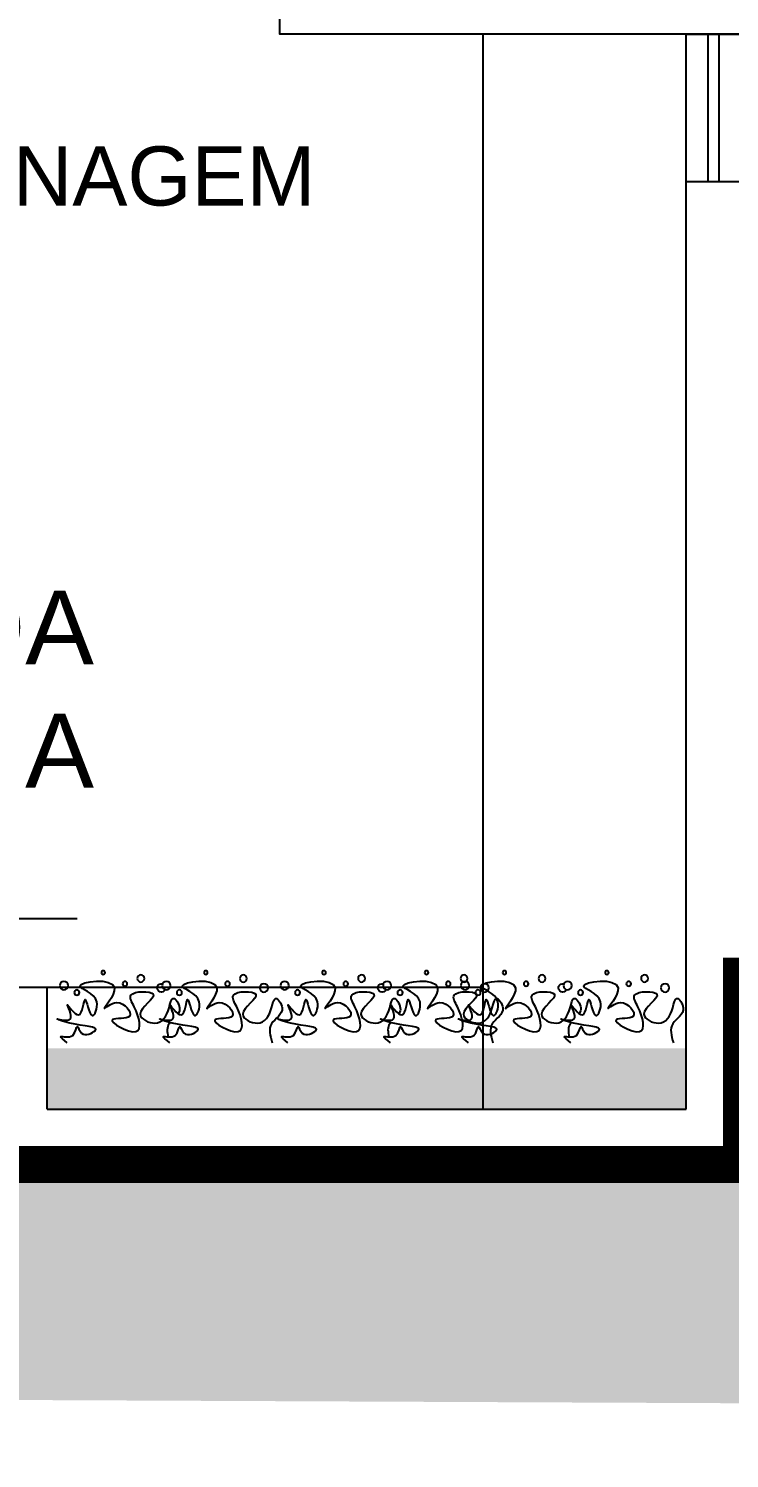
# Model space of a CAD drawing. Header units: metres. Extents: x 2304 to 3408, y 318 to 588.
# Drawn here: x 2621.047 to 2622.945, y 346.657 to 350.527 of the extents above; entities that cross this region are included whole.
import ezdxf
from ezdxf import colors
from ezdxf.entities.mleader import LeaderData, LeaderLine
from ezdxf.math import Vec2, Vec3

# ---------------------------------------------------------------- set-up
doc = ezdxf.new("R2010")
doc.units = ezdxf.units.M
doc.header["$LTSCALE"] = 5.5
doc.header["$MEASUREMENT"] = 0
for name, color, linetype in [('COTA DE NÍVEL', 7, 'Continuous'), ('PENA 0.15', 7, 'Continuous'), ('PENA 01', 1, 'Continuous'), ('PENA 02', 2, 'Continuous'), ('PENA 03', 3, 'Continuous'), ('PENA 06', 6, 'Continuous'), ('TXT ESPECIFICAÇÕES', 7, 'Continuous'), ('VEG_PLANTAS', 94, 'Continuous')]:
    doc.layers.add(name, color=color, linetype=linetype)
doc.layers.add('HACH', color=251, linetype='Continuous', lineweight=5)
doc.layers.add('texto', color=3, linetype='Continuous', lineweight=25)
doc.styles.add('GRAF', font='GRAF.SHX')
doc.styles.add('Luana', font='arial.ttf')
doc.styles.get("Standard").update_dxf_attribs({"font": 'arial.ttf'})

# ---------------------------------------------------------------- blocks, each defined once
blk = doc.blocks.new('NIV02')
h = blk.add_hatch(color=256)
h.paths.add_polyline_path([(-43.088, -49.029, 0.414214), (-44.592, -50.534), (-43.088, -50.534)])
h.paths.add_polyline_path([(-43.088, -52.038, 0.414214), (-41.584, -50.534), (-43.088, -50.534)])
for p, q in [((-43.088, -47.382), (-43.088, -55.579)), ((-46.274, -50.534), (-28.68, -50.534))]:
    blk.add_line(p, q)
blk.add_lwpolyline([(-42.36, -54.318), (-43.088, -55.579), (-43.816, -54.318)])
blk.add_circle((-43.088, -50.534), 1.504)
at = {"style": 'GRAF'}
blk.add_attdef('ELEV', (-40.663, -49.963), '', height=1.261, dxfattribs=at)
blk = doc.blocks.new('cacho6')
for centre, radius in [((-0.1593, 0.3097), 0.0082), ((0.2938, 0.3097), 0.0082), ((-0.4162, 0.2422), 0.0184), ((-0.3254, 0.2837), 0.0156), ((-0.2553, 0.2604), 0.0104), ((0.0146, 0.2526), 0.0183), ((0.1277, 0.2837), 0.0156), ((0.1978, 0.2604), 0.0104), ((0.4677, 0.2526), 0.0183), ((-0.0425, 0.2215), 0.0116), ((0.4106, 0.2215), 0.0116)]:
    blk.add_circle(centre, radius)
blk.add_arc((0.0369, 0.2422), 0.0184, 202.99722, 106.97674)
for points, knots in [([(0, 0), (0.0169, 0.013), (0.0488, 0.039), (-0.0349, 0.0094), (-0.0423, 0.0945), (-0.0623, 0.0179), (-0.1764, 0.0733), (-0.0405, 0.071), (0.0784, 0.1168), (-0.0489, 0.0778), (0.0272, 0.2141), (-0.0668, 0.0681), (-0.0757, 0.2554), (-0.1038, 0.0707), (-0.161, 0.2146), (0.0422, 0.2567), (-0.2971, 0.3037), (-0.1255, 0.1125), (-0.2283, 0.2099), (-0.3213, 0.0939), (-0.1295, 0.122), (-0.3502, -0.0046), (-0.3104, 0.1421), (-0.2527, 0.2297), (-0.4529, 0.2303), (-0.2719, 0.128), (-0.4056, 0.0645), (-0.4479, 0.1295), (-0.4633, 0.2184), (-0.522, 0.1325), (-0.4278, 0.091), (-0.4436, 0.0307), (-0.4531, 0)], [0.011965, 0.011965, 0.011965, 0.011965, 0.082609, 0.169559, 0.243044, 0.299408, 0.400394, 0.594709, 0.690458, 0.785628, 0.89158, 1.001823, 1.123848, 1.25156, 1.356811, 1.528141, 1.7837, 1.951889, 2.05249, 2.190104, 2.318207, 2.51551, 2.701394, 2.792269, 2.948062, 3.123129, 3.249217, 3.402204, 3.477691, 3.56163, 3.701911, 3.843182, 3.843182, 3.843182, 3.843182]), ([(0.4531, 0), (0.47, 0.013), (0.5019, 0.039), (0.4182, 0.0094), (0.4108, 0.0945), (0.3908, 0.0179), (0.2767, 0.0733), (0.4126, 0.071), (0.5315, 0.1168), (0.4042, 0.0778), (0.4803, 0.2141), (0.3863, 0.0681), (0.3774, 0.2554), (0.3493, 0.0707), (0.2921, 0.2146), (0.4953, 0.2567), (0.156, 0.3037), (0.3276, 0.1125), (0.2248, 0.2099), (0.1318, 0.0939), (0.3236, 0.122), (0.1029, -0.0046), (0.1426, 0.1421), (0.2004, 0.2297), (0.0001, 0.2303), (0.1812, 0.128), (0.0475, 0.0645), (0.0052, 0.1295), (-0.0102, 0.2184), (-0.0503, 0.1598), (-0.0418, 0.1356), (-0.0368, 0.128)], [0.011965, 0.011965, 0.011965, 0.011965, 0.082609, 0.169559, 0.243044, 0.299408, 0.400394, 0.594709, 0.690458, 0.785628, 0.89158, 1.001823, 1.123848, 1.25156, 1.356811, 1.528141, 1.7837, 1.951889, 2.05249, 2.190104, 2.318207, 2.51551, 2.701394, 2.792269, 2.948062, 3.123129, 3.249217, 3.402204, 3.477691, 3.56163, 3.606746, 3.606746, 3.606746, 3.606746]), ([(-0.0006, 0.0894), (0.0007, 0.0877), (0.0135, 0.0697), (0.0122, 0.0472), (0.0072, 0.0258)], [3.6908032, 3.6908032, 3.6908032, 3.6908032, 3.701911, 3.8032539, 3.8032539, 3.8032539, 3.8032539])]:
    blk.add_open_spline(points, degree=3, knots=knots)

msp = doc.modelspace()

# ---------------------------------------------------------------- hatches: boundary and pattern name
at = {"layer": 'HACH'}
h = msp.add_hatch(dxfattribs=at)
h.set_pattern_fill('DOTS,_O', color=43, scale=0.25, angle=90)
h.set_pattern_definition([(90, (2621.097356, 347.601908), (-0.015625, 0.0078125), [0, -0.015625])])
h.paths.add_polyline_path([(2622.2774, 347.7669), (2621.0974, 347.7669), (2621.0974, 347.6019), (2622.2774, 347.6019)])
h.paths.add_polyline_path([(2622.8274, 347.7669), (2622.2774, 347.7669), (2622.2774, 347.6019), (2622.8274, 347.6019)])
at = {"layer": 'PENA 01', "ltscale": 1.5}
h = msp.add_hatch(dxfattribs=at)
h.set_pattern_fill('EARTH', color=256, scale=0.75, angle=45, style=0, double=1)
h.set_pattern_definition([(45, (2571.2172, 331.6348), (3e-17, 0.26516504), [0.1875, -0.1875]), (45, (2571.16747, 331.68452), (3e-17, 0.26516504), [0.1875, -0.1875]), (45, (2571.11775, 331.73424), (3e-17, 0.26516504), [0.1875, -0.1875]), (135, (2571.11775, 331.76739), (-0.26516504, 6e-17), [0.1875, -0.1875]), (135, (2571.16747, 331.8171), (-0.26516504, 6e-17), [0.1875, -0.1875]), (135, (2571.2172, 331.86682), (-0.26516504, 6e-17), [0.1875, -0.1875])])
h.paths.add_polyline_path([(2644.5242, 347.7619), (2632.3505, 347.7619), (2632.3505, 347.9219), (2630.8224, 347.9219), (2630.8224, 347.9619), (2622.9774, 347.9619), (2622.9774, 347.4519), (2620.9474, 347.4519), (2620.9474, 347.6519), (2620.1224, 347.6519), (2620.1224, 347.6119), (2620.0824, 347.6119), (2620.0824, 347.2519), (2619.3624, 347.2519), (2619.3624, 347.6119), (2619.3224, 347.6119), (2618.3577, 347.6519), (2618.3577, 346.8267), (2656.218, 346.6567), (2656.218, 347.3119), (2652.8193, 347.3119), (2652.8193, 347.418)])

# ---------------------------------------------------------------- linework, layer by layer
at = {"layer": 'PENA 0.15'}
msp.add_line((2622.2774, 350.5119), (2622.2774, 347.6019), dxfattribs=at)
at = {"layer": 'PENA 01'}
msp.add_line((2621.0974, 347.9319), (2622.2774, 347.9319), dxfattribs=at)
at = {"layer": 'PENA 02'}
msp.add_line((2622.8274, 350.1119), (2622.8274, 350.5119), dxfattribs=at)
at = {"layer": 'PENA 02', "const_width": 0.1}
msp.add_lwpolyline([(2656.218, 347.3119), (2652.8193, 347.3119), (2652.8193, 347.418), (2644.5242, 347.7619), (2632.3505, 347.7619), (2632.3505, 347.9219), (2630.8224, 347.9219), (2630.8224, 347.9619), (2622.9774, 347.9619), (2622.9774, 347.4519), (2620.9474, 347.4519), (2620.9474, 347.6519), (2620.1224, 347.6519), (2620.1224, 347.6119), (2620.0824, 347.6119), (2620.0824, 347.2519), (2619.3624, 347.2519), (2619.3624, 347.6119), (2619.3224, 347.6119), (2619.3224, 347.6519), (2618.3577, 347.6519)], dxfattribs=at)
at = {"layer": 'PENA 03'}
for p, q in [((2622.8874, 350.1119), (2622.8874, 350.5119)), ((2622.9174, 350.1119), (2622.9174, 350.5119))]:
    msp.add_line(p, q, dxfattribs=at)
at = {"layer": 'PENA 06'}
for p, q in [((2622.8274, 350.5119), (2622.9774, 350.5119)), ((2622.8274, 347.6019), (2622.8274, 350.1119)), ((2622.9774, 350.1119), (2622.8274, 350.1119)), ((2621.0974, 347.6019), (2621.0974, 347.9319))]:
    msp.add_line(p, q, dxfattribs=at)
for points in [[(2622.9774, 350.5119), (2622.8274, 350.5119), (2621.7274, 350.5119), (2621.7274, 350.6319), (2622.8274, 350.6319)], [(2620.9974, 347.9319), (2621.0974, 347.9319)], [(2621.0974, 347.6019), (2622.8274, 347.6019)]]:
    msp.add_lwpolyline(points, dxfattribs=at)

# ---------------------------------------------------------------- block references
at = {"layer": 'COTA DE NÍVEL', "ltscale": 0.05}
ref = msp.add_blockref('NIV02', (2622.9758, 351.2849), dxfattribs=dict(at, xscale=0.06266711229946524, yscale=0.06266711229946524, zscale=0.06266711229946524))
ref.add_attrib('ELEV', '+ 8.34', (2620.4276, 348.1539), dxfattribs={"layer": '0', "height": 0.125, "style": 'Luana'})
at = {"layer": 'VEG_PLANTAS', "xscale": -0.6126651034332706, "yscale": 0.6126651034332706, "zscale": 0.6126651034332706}
for p in [(2621.4295, 347.7819), (2622.0271, 347.7819), (2622.5157, 347.7819)]:
    msp.add_blockref('cacho6', p, dxfattribs=at)

# ---------------------------------------------------------------- texts
at = {"layer": 'texto', "color": 2, "ltscale": 0.05, "insert": (2620.5646, 348.7391), "char_height": 0.2, "width": 5.004317, "attachment_point": 5, "style": 'Luana'}
msp.add_mtext('CALÇADA\\PEXTERNA', dxfattribs=at)

# ---------------------------------------------------------------- leaders
at = {"layer": 'TXT ESPECIFICAÇÕES', "ltscale": 0.05}
ml = msp.add_multileader_mtext('Standard', dxfattribs=at)
ml.set_content('DRENAGEM', color=256)
ml.set_leader_properties()
ml.build(insert=Vec2(0, 0))
ml.multileader.update_dxf_attribs({"dogleg_length": 0.36, "arrow_head_size": 0.15})
ctx = ml.context
ctx.base_point, ctx.char_height, ctx.arrow_head_size, ctx.landing_gap_size, ctx.plane_origin = Vec3(2620.4426, 350.1266), 0.16, 0.15, 0.09, Vec3(2613.7323, 346.2822)
notes = []
notes.append((ctx, [(0, (1, 1, 0), (2619.7524, 350.1266), (1, 0), 0.6903, [(0, [(2619.7609, 347.8027)], 0, [])])]))
ctx.mtext.insert, ctx.mtext.flow_direction = Vec3(2620.5326, 350.208), 5
for ctx, leaders in notes:
    for number, flags, end, landing, length, lines in leaders:
        leader = LeaderData()
        leader.index, (leader.has_last_leader_line, leader.has_dogleg_vector, leader.attachment_direction) = number, flags
        leader.last_leader_point, leader.dogleg_vector, leader.dogleg_length = Vec3(end), Vec3(landing), length
        for number, points, colour, breaks in lines:
            line = LeaderLine()
            line.index, line.vertices, line.color, line.breaks = number, Vec3.list(points), colors.encode_raw_color(colour), breaks
            leader.lines.append(line)
        ctx.leaders.append(leader)

doc.saveas('drawing.dxf')
